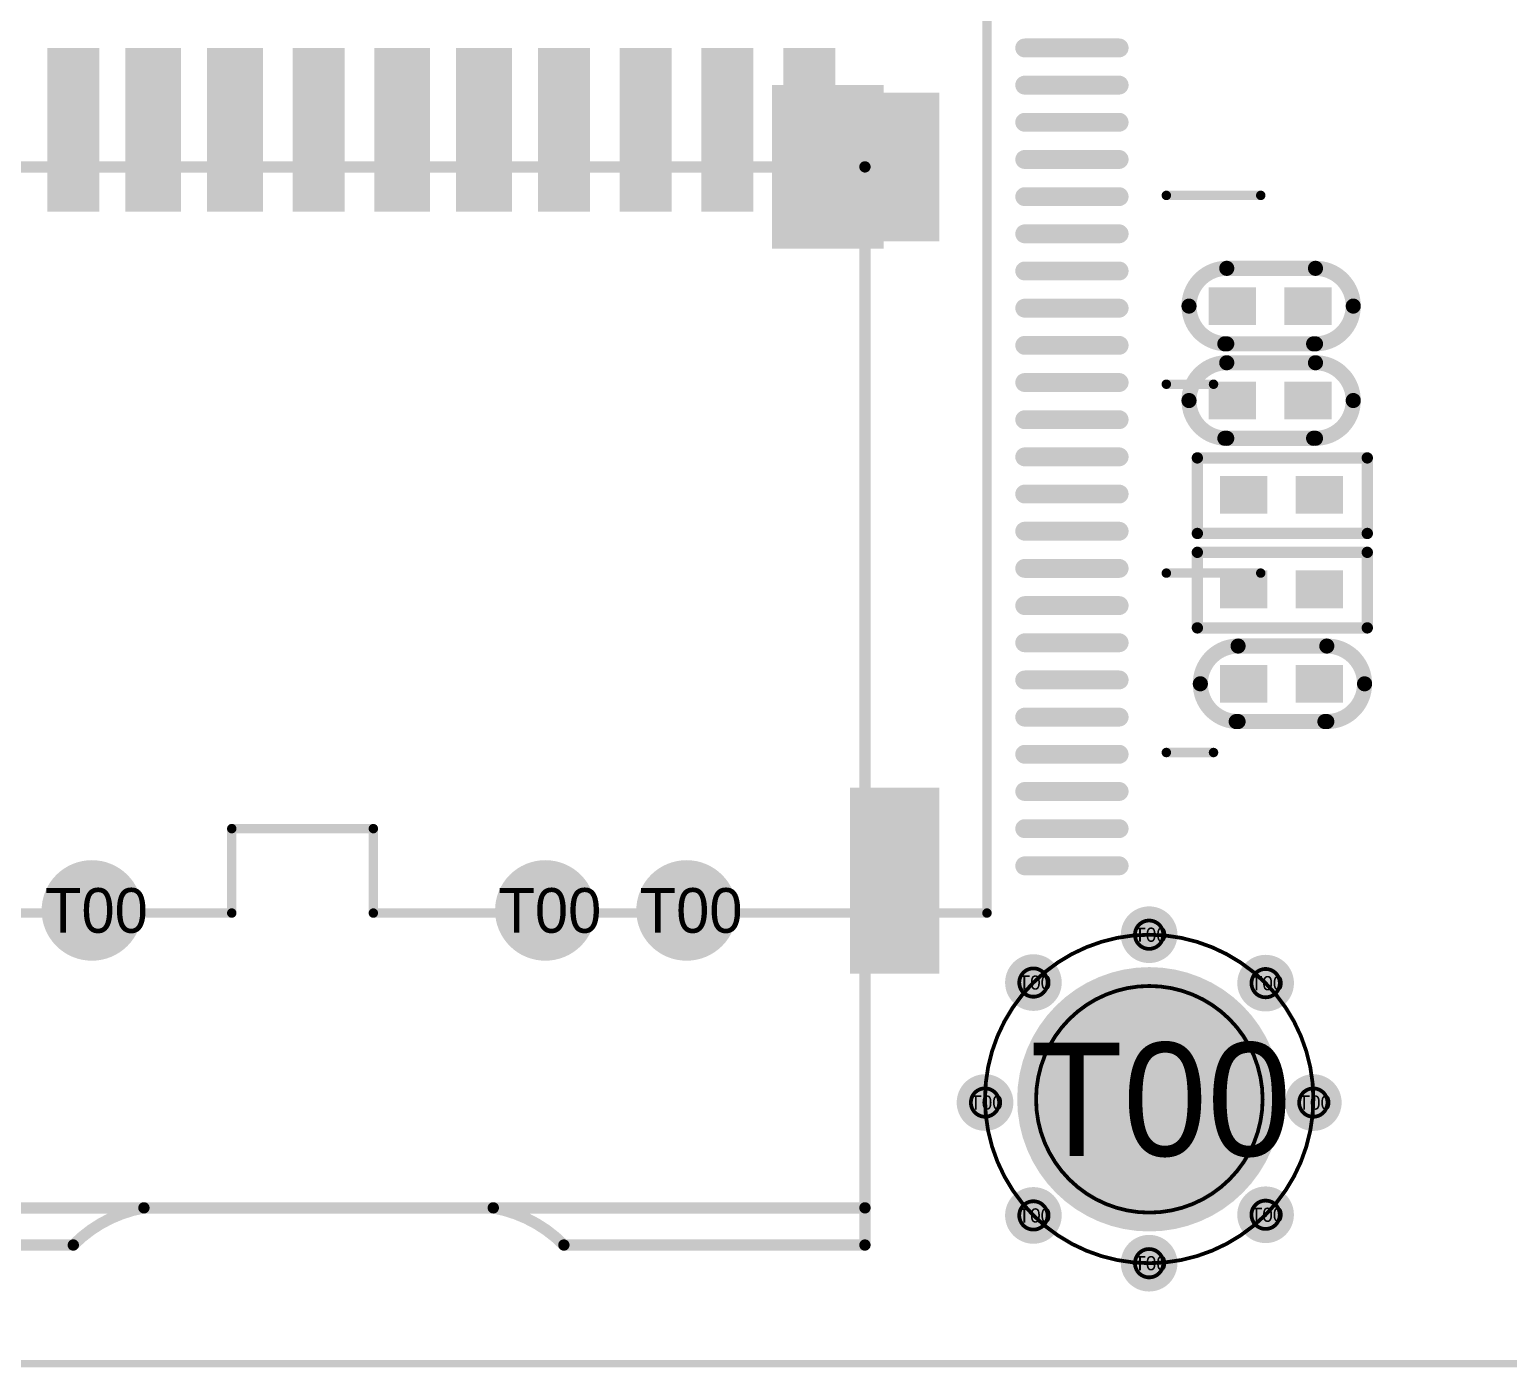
# Model space of a CAD drawing. Extents: x -400 to 4142, y 20 to 2756.
# Drawn here: x 347 to 1130, y 58 to 766 of the extents above; entities that cross this region are included whole.
import ezdxf

# ---------------------------------------------------------------- set-up
doc = ezdxf.new("R2010")
doc.units = 0
doc.header["$MEASUREMENT"] = 0
for name, color, linetype in [('BOARD_OUTLINE', 1, 'Continuous'), ('COMP_OUTLINE_BOTTOM', 6, 'Continuous'), ('COMP_OUTLINE_TOP', 4, 'Continuous'), ('PADLAYER_BOTTOM', 7, 'Continuous'), ('PADLAYER_TOP', 5, 'Continuous'), ('TOOL_BOT', 13, 'Continuous'), ('TOOL_TOP', 8, 'Continuous'), ('TOOLCODE_BOT', 14, 'Continuous'), ('TOOLCODE_TOP', 9, 'Continuous')]:
    doc.layers.add(name, color=color, linetype=linetype)

msp = doc.modelspace()

# ---------------------------------------------------------------- linework, layer by layer
at = {"layer": 'BOARD_OUTLINE', "const_width": 3.937}
msp.add_lwpolyline([(73.858, 60), (3930.866, 60, 0.414214)], format="xyb", dxfattribs=at)
at = {"layer": 'COMP_OUTLINE_BOTTOM'}
for points, const_width in [([(854, 298.622), (854, 798.622)], 5), ([(789.37, 693.701), (210.63, 693.701)], 6), ([(789.37, 693.701), (789.37, 142.52)], 6), ([(949, 678.622), (999, 678.622)], 5), ([(1028, 640), (981, 640)], 8), ([(1027, 600), (980, 600)], 8), ([(1028, 590), (981, 590)], 8), ([(949, 578.622), (974, 578.622)], 5), ([(1027, 550), (980, 550)], 8), ([(965.43, 539.61), (965.43, 499.61)], 6), ([(1055.43, 539.61), (965.43, 539.61)], 6), ([(1055.43, 499.61), (1055.43, 539.61)], 6), ([(965.43, 499.61), (1055.43, 499.61)], 6), ([(965.43, 489.61), (965.43, 449.61)], 6), ([(1055.43, 489.61), (965.43, 489.61)], 6), ([(1055.43, 449.61), (1055.43, 489.61)], 6), ([(949, 478.622), (999, 478.622)], 5), ([(965.43, 449.61), (1055.43, 449.61)], 6), ([(1034, 440), (987, 440)], 8), ([(1033, 400), (986, 400)], 8), ([(949, 383.622), (974, 383.622)], 5), ([(454, 298.622), (454, 343.307)], 5), ([(454, 343.307), (529, 343.307)], 5), ([(529, 343.307), (529, 298.622)], 5), ([(179, 298.622), (454, 298.622)], 5), ([(529, 298.622), (854, 298.622)], 5), ([(370.079, 122.835), (210.63, 122.835)], 6)]:
    msp.add_lwpolyline(points, dxfattribs=dict(at, const_width=const_width))
for points, const_width in [([(787.87, 693.701, 1), (790.87, 693.701, 1)], 3), ([(787.87, 693.701, 1), (790.87, 693.701, 1)], 3), ([(947.75, 678.622, 1), (950.25, 678.622, 1)], 2.5), ([(997.75, 678.622, 1), (1000.25, 678.622, 1)], 2.5), ([(979, 640, 1), (983, 640, 1)], 4), ([(979, 640, 1), (983, 640, 1)], 4), ([(1026, 640, 1), (1030, 640, 1)], 4), ([(1026, 640, 1), (1030, 640, 1)], 4), ([(959, 620, 1), (963, 620, 1)], 4), ([(959, 620, 1), (963, 620, 1)], 4), ([(1046, 620, 1), (1050, 620, 1)], 4), ([(1046, 620, 1), (1050, 620, 1)], 4), ([(978, 600, 1), (982, 600, 1)], 4), ([(979, 600, 1), (983, 600, 1)], 4), ([(1025, 600, 1), (1029, 600, 1)], 4), ([(1026, 600, 1), (1030, 600, 1)], 4), ([(979, 590, 1), (983, 590, 1)], 4), ([(979, 590, 1), (983, 590, 1)], 4), ([(1026, 590, 1), (1030, 590, 1)], 4), ([(1026, 590, 1), (1030, 590, 1)], 4), ([(947.75, 578.622, 1), (950.25, 578.622, 1)], 2.5), ([(972.75, 578.622, 1), (975.25, 578.622, 1)], 2.5), ([(959, 570, 1), (963, 570, 1)], 4), ([(959, 570, 1), (963, 570, 1)], 4), ([(1046, 570, 1), (1050, 570, 1)], 4), ([(1046, 570, 1), (1050, 570, 1)], 4), ([(978, 550, 1), (982, 550, 1)], 4), ([(979, 550, 1), (983, 550, 1)], 4), ([(1025, 550, 1), (1029, 550, 1)], 4), ([(1026, 550, 1), (1030, 550, 1)], 4), ([(963.93, 539.61, 1), (966.93, 539.61, 1)], 3), ([(963.93, 539.61, 1), (966.93, 539.61, 1)], 3), ([(1053.93, 539.61, 1), (1056.93, 539.61, 1)], 3), ([(1053.93, 539.61, 1), (1056.93, 539.61, 1)], 3), ([(963.93, 499.61, 1), (966.93, 499.61, 1)], 3), ([(963.93, 499.61, 1), (966.93, 499.61, 1)], 3), ([(1053.93, 499.61, 1), (1056.93, 499.61, 1)], 3), ([(1053.93, 499.61, 1), (1056.93, 499.61, 1)], 3), ([(963.93, 489.61, 1), (966.93, 489.61, 1)], 3), ([(963.93, 489.61, 1), (966.93, 489.61, 1)], 3), ([(1053.93, 489.61, 1), (1056.93, 489.61, 1)], 3), ([(1053.93, 489.61, 1), (1056.93, 489.61, 1)], 3), ([(947.75, 478.622, 1), (950.25, 478.622, 1)], 2.5), ([(997.75, 478.622, 1), (1000.25, 478.622, 1)], 2.5), ([(963.93, 449.61, 1), (966.93, 449.61, 1)], 3), ([(963.93, 449.61, 1), (966.93, 449.61, 1)], 3), ([(1053.93, 449.61, 1), (1056.93, 449.61, 1)], 3), ([(1053.93, 449.61, 1), (1056.93, 449.61, 1)], 3), ([(985, 440, 1), (989, 440, 1)], 4), ([(985, 440, 1), (989, 440, 1)], 4), ([(1032, 440, 1), (1036, 440, 1)], 4), ([(1032, 440, 1), (1036, 440, 1)], 4), ([(965, 420, 1), (969, 420, 1)], 4), ([(965, 420, 1), (969, 420, 1)], 4), ([(1052, 420, 1), (1056, 420, 1)], 4), ([(1052, 420, 1), (1056, 420, 1)], 4), ([(984, 400, 1), (988, 400, 1)], 4), ([(985, 400, 1), (989, 400, 1)], 4), ([(1031, 400, 1), (1035, 400, 1)], 4), ([(1032, 400, 1), (1036, 400, 1)], 4), ([(947.75, 383.622, 1), (950.25, 383.622, 1)], 2.5), ([(972.75, 383.622, 1), (975.25, 383.622, 1)], 2.5), ([(452.75, 343.307, 1), (455.25, 343.307, 1)], 2.5), ([(452.75, 343.307, 1), (455.25, 343.307, 1)], 2.5), ([(527.75, 343.307, 1), (530.25, 343.307, 1)], 2.5), ([(527.75, 343.307, 1), (530.25, 343.307, 1)], 2.5), ([(452.75, 298.622, 1), (455.25, 298.622, 1)], 2.5), ([(452.75, 298.622, 1), (455.25, 298.622, 1)], 2.5), ([(527.75, 298.622, 1), (530.25, 298.622, 1)], 2.5), ([(527.75, 298.622, 1), (530.25, 298.622, 1)], 2.5), ([(852.75, 298.622, 1), (855.25, 298.622, 1)], 2.5), ([(852.75, 298.622, 1), (855.25, 298.622, 1)], 2.5), ([(405.98, 142.52, 1), (408.98, 142.52, 1)], 3), ([(405.98, 142.52, 1), (408.98, 142.52, 1)], 3), ([(787.87, 142.52, 1), (790.87, 142.52, 1)], 3), ([(787.87, 142.52, 1), (790.87, 142.52, 1)], 3), ([(368.579, 122.835, 1), (371.579, 122.835, 1)], 3), ([(368.579, 122.835, 1), (371.579, 122.835, 1)], 3)]:
    msp.add_lwpolyline(points, format="xyb", close=True, dxfattribs=dict(at, const_width=const_width))
for points, const_width in [([(981, 640, 0.414214), (961, 620, 0.414214)], 8), ([(1048, 620, 0.414214), (1028, 640)], 8), ([(961, 620, 0.414214), (981, 600)], 8), ([(1028, 600, 0.414214), (1048, 620, 0.414214)], 8), ([(981, 590, 0.414214), (961, 570, 0.414214)], 8), ([(1048, 570, 0.414214), (1028, 590)], 8), ([(961, 570, 0.414214), (981, 550)], 8), ([(1028, 550, 0.414214), (1048, 570, 0.414214)], 8), ([(987, 440, 0.414214), (967, 420, 0.414214)], 8), ([(1054, 420, 0.414214), (1034, 440)], 8), ([(967, 420, 0.414214), (987, 400)], 8), ([(1034, 400, 0.414214), (1054, 420, 0.414214)], 8), ([(407.48, 142.52, 0.156149), (370.079, 122.835)], 6), ([(789.37, 142.52), (407.48, 142.52, 0.156149)], 6)]:
    msp.add_lwpolyline(points, format="xyb", dxfattribs=dict(at, const_width=const_width))
at = {"layer": 'COMP_OUTLINE_TOP', "const_width": 6}
for points in [[(210.63, 693.701), (789.37, 693.701)], [(789.37, 693.701), (789.37, 122.835)], [(629.921, 122.835), (789.37, 122.835)]]:
    msp.add_lwpolyline(points, dxfattribs=at)
at = {"layer": 'COMP_OUTLINE_TOP', "const_width": 3}
for points in [[(787.87, 693.701, 1), (790.87, 693.701, 1)], [(787.87, 693.701, 1), (790.87, 693.701, 1)], [(591.02, 142.52, 1), (594.02, 142.52, 1)], [(591.02, 142.52, 1), (594.02, 142.52, 1)], [(628.421, 122.835, 1), (631.421, 122.835, 1)], [(628.421, 122.835, 1), (631.421, 122.835, 1)], [(787.87, 122.835, 1), (790.87, 122.835, 1)], [(787.87, 122.835, 1), (790.87, 122.835, 1)]]:
    msp.add_lwpolyline(points, format="xyb", close=True, dxfattribs=at)
at = {"layer": 'COMP_OUTLINE_TOP'}
for points, const_width in [([(852.957, 200.18, 1), (1026.883, 200.18, 1), (852.957, 200.18)], 2), ([(210.63, 142.52), (592.52, 142.52, -0.156149)], 6), ([(592.52, 142.52, -0.156149), (629.921, 122.835)], 6)]:
    msp.add_lwpolyline(points, format="xyb", dxfattribs=dict(at, const_width=const_width))
at = {"layer": 'PADLAYER_BOTTOM'}
for points, const_width in [([(871.5, 756.693, 1), (876.5, 756.693, 1)], 5), ([(921.5, 756.693, 1), (926.5, 756.693, 1)], 5), ([(871.5, 737.008, 1), (876.5, 737.008, 1)], 5), ([(921.5, 737.008, 1), (926.5, 737.008, 1)], 5), ([(871.5, 717.323, 1), (876.5, 717.323, 1)], 5), ([(921.5, 717.323, 1), (926.5, 717.323, 1)], 5), ([(871.5, 697.638, 1), (876.5, 697.638, 1)], 5), ([(921.5, 697.638, 1), (926.5, 697.638, 1)], 5), ([(871.5, 677.953, 1), (876.5, 677.953, 1)], 5), ([(921.5, 677.953, 1), (926.5, 677.953, 1)], 5), ([(871.5, 658.268, 1), (876.5, 658.268, 1)], 5), ([(921.5, 658.268, 1), (926.5, 658.268, 1)], 5), ([(871.5, 638.583, 1), (876.5, 638.583, 1)], 5), ([(921.5, 638.583, 1), (926.5, 638.583, 1)], 5), ([(871.5, 618.898, 1), (876.5, 618.898, 1)], 5), ([(921.5, 618.898, 1), (926.5, 618.898, 1)], 5), ([(871.5, 599.213, 1), (876.5, 599.213, 1)], 5), ([(921.5, 599.213, 1), (926.5, 599.213, 1)], 5), ([(871.5, 579.528, 1), (876.5, 579.528, 1)], 5), ([(921.5, 579.528, 1), (926.5, 579.528, 1)], 5), ([(871.5, 559.842, 1), (876.5, 559.842, 1)], 5), ([(921.5, 559.842, 1), (926.5, 559.842, 1)], 5), ([(871.5, 540.158, 1), (876.5, 540.158, 1)], 5), ([(921.5, 540.158, 1), (926.5, 540.158, 1)], 5), ([(871.5, 520.473, 1), (876.5, 520.473, 1)], 5), ([(921.5, 520.473, 1), (926.5, 520.473, 1)], 5), ([(871.5, 500.788, 1), (876.5, 500.788, 1)], 5), ([(921.5, 500.788, 1), (926.5, 500.788, 1)], 5), ([(871.5, 481.102, 1), (876.5, 481.102, 1)], 5), ([(921.5, 481.102, 1), (926.5, 481.102, 1)], 5), ([(871.5, 461.417, 1), (876.5, 461.417, 1)], 5), ([(921.5, 461.417, 1), (926.5, 461.417, 1)], 5), ([(871.5, 441.732, 1), (876.5, 441.732, 1)], 5), ([(921.5, 441.732, 1), (926.5, 441.732, 1)], 5), ([(871.5, 422.047, 1), (876.5, 422.047, 1)], 5), ([(921.5, 422.047, 1), (926.5, 422.047, 1)], 5), ([(871.5, 402.362, 1), (876.5, 402.362, 1)], 5), ([(921.5, 402.362, 1), (926.5, 402.362, 1)], 5), ([(871.5, 382.677, 1), (876.5, 382.677, 1)], 5), ([(921.5, 382.677, 1), (926.5, 382.677, 1)], 5), ([(871.5, 362.992, 1), (876.5, 362.992, 1)], 5), ([(921.5, 362.992, 1), (926.5, 362.992, 1)], 5), ([(871.5, 343.307, 1), (876.5, 343.307, 1)], 5), ([(921.5, 343.307, 1), (926.5, 343.307, 1)], 5), ([(368.11, 300, 1), (391.732, 300, 1)], 23.622), ([(608.268, 300, 1), (631.89, 300, 1)], 23.622), ([(683.071, 300, 1), (706.693, 300, 1)], 23.622), ([(871.5, 323.622, 1), (876.5, 323.622, 1)], 5), ([(921.5, 323.622, 1), (926.5, 323.622, 1)], 5), ([(932.38, 287.15, 1), (947.38, 287.15, 1)], 15), ([(871.1, 261.81, 1), (886.1, 261.81, 1)], 15), ([(994.09, 261.5, 1), (1009.09, 261.5, 1)], 15), ([(905, 200, 1), (975, 200, 1)], 70), ([(845.47, 198.28, 1), (860.47, 198.28, 1)], 15), ([(1019.35, 198.26, 1), (1034.35, 198.26, 1)], 15), ([(871.09, 138.51, 1), (886.09, 138.51, 1)], 15), ([(994.07, 138.86, 1), (1009.07, 138.86, 1)], 15), ([(932.38, 113.21, 1), (947.38, 113.21, 1)], 15)]:
    msp.add_lwpolyline(points, format="xyb", close=True, dxfattribs=dict(at, const_width=const_width))
for points in [[(874, 751.693), (924, 751.693), (874, 761.693), (924, 761.693)], [(425.197, 670.079), (425.197, 756.693), (397.638, 670.079), (397.638, 756.693)], [(468.504, 670.079), (468.504, 756.693), (440.945, 670.079), (440.945, 756.693)], [(513.78, 670.079), (513.78, 756.693), (486.22, 670.079), (486.22, 756.693)], [(557.087, 670.079), (557.087, 756.693), (529.528, 670.079), (529.528, 756.693)], [(600.394, 670.079), (600.394, 756.693), (572.835, 670.079), (572.835, 756.693)], [(643.701, 670.079), (643.701, 756.693), (616.142, 670.079), (616.142, 756.693)], [(687.008, 670.079), (687.008, 756.693), (659.449, 670.079), (659.449, 756.693)], [(730.315, 670.079), (730.315, 756.693), (702.756, 670.079), (702.756, 756.693)], [(773.622, 670.079), (773.622, 756.693), (746.063, 670.079), (746.063, 756.693)], [(874, 732.008), (924, 732.008), (874, 742.008), (924, 742.008)], [(828.74, 654.331), (828.74, 733.071), (781.496, 654.331), (781.496, 733.071)], [(874, 712.323), (924, 712.323), (874, 722.323), (924, 722.323)], [(874, 692.638), (924, 692.638), (874, 702.638), (924, 702.638)], [(874, 672.953), (924, 672.953), (874, 682.953), (924, 682.953)], [(874, 653.268), (924, 653.268), (874, 663.268), (924, 663.268)], [(874, 633.583), (924, 633.583), (874, 643.583), (924, 643.583)], [(971.5, 610), (996.5, 610), (971.5, 630), (996.5, 630)], [(1011.5, 610), (1036.5, 610), (1011.5, 630), (1036.5, 630)], [(874, 613.898), (924, 613.898), (874, 623.898), (924, 623.898)], [(874, 594.213), (924, 594.213), (874, 604.213), (924, 604.213)], [(874, 574.528), (924, 574.528), (874, 584.528), (924, 584.528)], [(971.5, 560), (996.5, 560), (971.5, 580), (996.5, 580)], [(1011.5, 560), (1036.5, 560), (1011.5, 580), (1036.5, 580)], [(874, 554.842), (924, 554.842), (874, 564.842), (924, 564.842)], [(874, 535.158), (924, 535.158), (874, 545.158), (924, 545.158)], [(874, 515.473), (924, 515.473), (874, 525.473), (924, 525.473)], [(1002.5, 530), (977.5, 530), (1002.5, 510), (977.5, 510)], [(1042.5, 530), (1017.5, 530), (1042.5, 510), (1017.5, 510)], [(874, 495.788), (924, 495.788), (874, 505.788), (924, 505.788)], [(874, 476.102), (924, 476.102), (874, 486.102), (924, 486.102)], [(1002.5, 480), (977.5, 480), (1002.5, 460), (977.5, 460)], [(1042.5, 480), (1017.5, 480), (1042.5, 460), (1017.5, 460)], [(874, 456.417), (924, 456.417), (874, 466.417), (924, 466.417)], [(874, 436.732), (924, 436.732), (874, 446.732), (924, 446.732)], [(874, 417.047), (924, 417.047), (874, 427.047), (924, 427.047)], [(977.5, 410), (1002.5, 410), (977.5, 430), (1002.5, 430)], [(1017.5, 410), (1042.5, 410), (1017.5, 430), (1042.5, 430)], [(874, 397.362), (924, 397.362), (874, 407.362), (924, 407.362)], [(874, 377.677), (924, 377.677), (874, 387.677), (924, 387.677)], [(828.74, 266.535), (828.74, 364.961), (781.496, 266.535), (781.496, 364.961)], [(874, 357.992), (924, 357.992), (874, 367.992), (924, 367.992)], [(874, 338.307), (924, 338.307), (874, 348.307), (924, 348.307)], [(874, 318.622), (924, 318.622), (874, 328.622), (924, 328.622)]]:
    msp.add_solid(points, dxfattribs=at)
at = {"layer": 'PADLAYER_TOP'}
for points, const_width in [([(368.11, 300, 1), (391.732, 300, 1)], 23.622), ([(608.268, 300, 1), (631.89, 300, 1)], 23.622), ([(683.071, 300, 1), (706.693, 300, 1)], 23.622), ([(932.38, 287.15, 1), (947.38, 287.15, 1)], 15), ([(871.1, 261.81, 1), (886.1, 261.81, 1)], 15), ([(994.09, 261.5, 1), (1009.09, 261.5, 1)], 15), ([(905, 200, 1), (975, 200, 1)], 70), ([(845.47, 198.28, 1), (860.47, 198.28, 1)], 15), ([(1019.35, 198.26, 1), (1034.35, 198.26, 1)], 15), ([(871.09, 138.51, 1), (886.09, 138.51, 1)], 15), ([(994.07, 138.86, 1), (1009.07, 138.86, 1)], 15), ([(932.38, 113.21, 1), (947.38, 113.21, 1)], 15)]:
    msp.add_lwpolyline(points, format="xyb", close=True, dxfattribs=dict(at, const_width=const_width))
for points in [[(383.858, 670.079), (383.858, 756.693), (356.299, 670.079), (356.299, 756.693)], [(427.165, 670.079), (427.165, 756.693), (399.606, 670.079), (399.606, 756.693)], [(470.472, 670.079), (470.472, 756.693), (442.913, 670.079), (442.913, 756.693)], [(513.78, 670.079), (513.78, 756.693), (486.22, 670.079), (486.22, 756.693)], [(559.055, 670.079), (559.055, 756.693), (531.496, 670.079), (531.496, 756.693)], [(602.362, 670.079), (602.362, 756.693), (574.803, 670.079), (574.803, 756.693)], [(799.213, 650.394), (799.213, 737.008), (740.157, 650.394), (740.157, 737.008)], [(828.74, 266.535), (828.74, 364.961), (781.496, 266.535), (781.496, 364.961)]]:
    msp.add_solid(points, dxfattribs=at)
at = {"layer": 'TOOL_BOT', "const_width": 6}
for points in [[(356.299, 300, 1), (403.543, 300, 1), (356.299, 300)], [(671.26, 300, 1), (718.504, 300, 1), (671.26, 300)]]:
    msp.add_lwpolyline(points, format="xyb", dxfattribs=at)
at = {"layer": 'TOOL_TOP'}
for points, const_width in [([(596.457, 300, 1), (643.701, 300, 1), (596.457, 300)], 6), ([(932.38, 287.15, 1), (947.38, 287.15, 1), (932.38, 287.15)], 2), ([(871.1, 261.81, 1), (886.1, 261.81, 1), (871.1, 261.81)], 2), ([(994.09, 261.5, 1), (1009.09, 261.5, 1), (994.09, 261.5)], 2), ([(880, 200, 1), (1000, 200, 1), (880, 200)], 2), ([(845.47, 198.28, 1), (860.47, 198.28, 1), (845.47, 198.28)], 2), ([(1019.35, 198.26, 1), (1034.35, 198.26, 1), (1019.35, 198.26)], 2), ([(871.09, 138.51, 1), (886.09, 138.51, 1), (871.09, 138.51)], 2), ([(994.07, 138.86, 1), (1009.07, 138.86, 1), (994.07, 138.86)], 2), ([(932.38, 113.21, 1), (947.38, 113.21, 1), (932.38, 113.21)], 2)]:
    msp.add_lwpolyline(points, format="xyb", dxfattribs=dict(at, const_width=const_width))

# ---------------------------------------------------------------- texts
at = {"layer": 'TOOLCODE_BOT'}
for p in [(355.118, 288.189), (670.079, 288.189)]:
    msp.add_text('T00', height=23.622, dxfattribs=at).set_placement(p)
at = {"layer": 'TOOLCODE_TOP'}
for height, p in [(23.622, (595.276, 288.189)), (7.5, (932.005, 283.4)), (7.5, (870.725, 258.06)), (7.5, (993.715, 257.75)), (60, (877, 170)), (7.5, (845.095, 194.53)), (7.5, (1018.975, 194.51)), (7.5, (870.715, 134.76)), (7.5, (993.695, 135.11)), (7.5, (932.005, 109.46))]:
    msp.add_text('T00', height=height, dxfattribs=at).set_placement(p)

doc.saveas('drawing.dxf')
